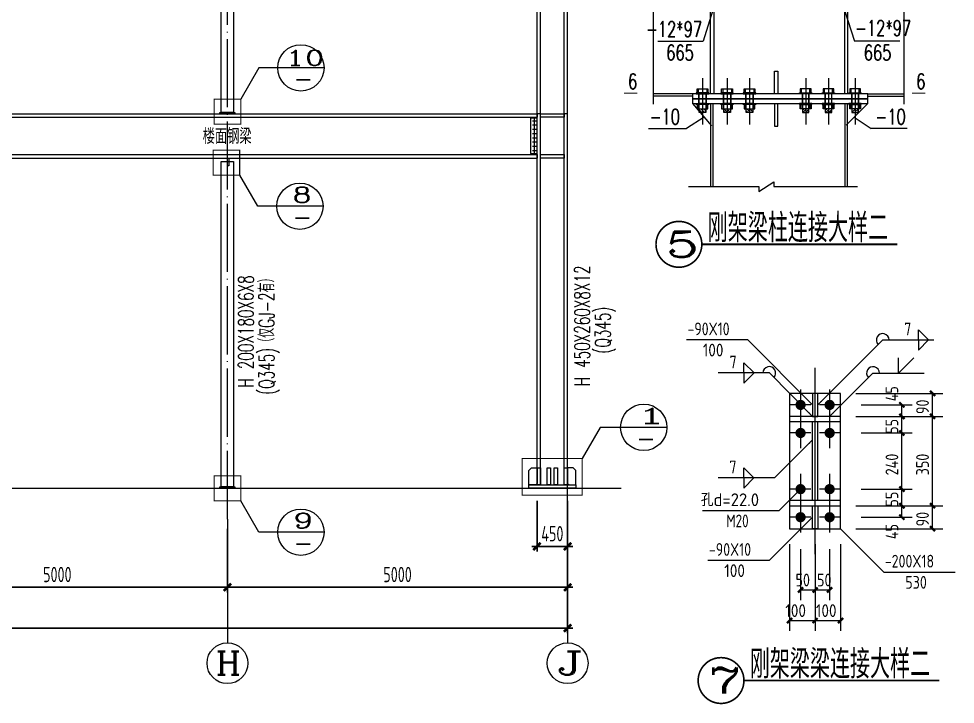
# Model space of a CAD drawing. Header units: millimetres. Extents: x 19781 to 898973, y -947928 to -267362.
# Drawn here: x 505082 to 532611, y -478829 to -458687 of the extents above; entities that cross this region are included whole.
import ezdxf

# ---------------------------------------------------------------- set-up
doc = ezdxf.new("R2010")
doc.units = ezdxf.units.MM
doc.header["$LTSCALE"] = 100
doc.linetypes.add('DOTE', pattern=[2.42, 2, -0.2, 0.02, -0.2])
doc.layers.get('0').update_dxf_attribs({"lineweight": 18})
for name, color, linetype, lineweight in [('10', 7, 'Continuous', 18), ('1000', 2, 'Continuous', 18), ('11', 3, 'Continuous', 18), ('14', 2, 'Continuous', 18), ('2002', 2, 'Continuous', 18), ('AXIS', 3, 'Continuous', 18), ('AXIS_TEXT', 7, 'Continuous', 18), ('DIM', 3, 'Continuous', 18), ('DIM_IDEN', 3, 'Continuous', 18), ('DOTE', 1, 'DOTE', 18), ('PUB_TEXT', 7, 'Continuous', 18), ('TC', 151, 'Continuous', 18), ('TEXT', 7, 'Continuous', 18), ('卫浴', 7, 'Continuous', 18), ('尺寸标注', 253, 'Continuous', 18), ('标注', 4, 'Continuous', 18), ('焊缝标注', 253, 'Continuous', 18), ('编号标注', 253, 'Continuous', 18), ('螺栓孔标注', 253, 'Continuous', 18), ('钢板标注', 253, 'Continuous', 18)]:
    doc.layers.add(name, color=color, linetype=linetype, lineweight=lineweight)
doc.styles.add('7MMCN', font='simplex.shx', dxfattribs={"width": 0.7, "bigfont": 'hztxt.shx'})
doc.styles.add('_TCH_AXIS', font='complex.shx', dxfattribs={"bigfont": 'gbcbig.shx'})
doc.styles.add('_TCH_LABEL', font='complex.shx', dxfattribs={"bigfont": 'gbcbig.shx'})
doc.styles.add('COMPLEX', font='complex.shx', dxfattribs={"bigfont": 'gbcbig.shx'})
doc.styles.add('dim_font', font='simplex.shx', dxfattribs={"width": 0.8, "bigfont": 'gbcbig.shx'})
doc.styles.add('HZ1', font='txt.shx', dxfattribs={"bigfont": 'hztxt.shx'})
doc.styles.get("Standard").update_dxf_attribs({"font": 'tssdeng.shx', "bigfont": 'hztxt.shx'})
doc.styles.add('TSSD_REIN', font='tssdeng.shx', dxfattribs={"width": 0.7, "bigfont": 'hztxt.shx'})
doc.dimstyles.new('TSSD_100_100', dxfattribs={"dimtxt": 300, "dimasz": 100, "dimexe": 100, "dimexo": 250, "dimgap": 100, "dimtad": 1, "dimdec": 0, "dimzin": 0, "dimdsep": 46, "dimtxsty": 'TSSD_REIN', "dimblk": 'ARCHTICK', "dimcen": 0, "dimdle": 100, "dimclrt": 7, "dimadec": 0, "dimazin": 0, "dimtfac": 1, "dimtdec": 0, "dimtix": 1, "dimtmove": 2, "dimatfit": 3, "dimfxl": 1, "dimtolj": 1, "dimtzin": 0, "dimarcsym": 0})
pattern_1 = [(45, (0, 0), (-28.16884, 28.16884), [])]
pattern_2 = [(135, (0, 0), (-28.16884, -28.16884), [])]

# ---------------------------------------------------------------- blocks, each defined once
blk = doc.blocks.new('_AXISO')
blk.add_circle((0, 0), 0.5)
at = {"layer": 'AXIS_TEXT', "style": 'COMPLEX', "width": 1.04167}
blk.add_attdef('A', (-0.25, -0.28), '', height=0.56, dxfattribs=at)
blk = doc.blocks.new('_ArchTick_0')
at = {"color": 0, "linetype": 'ByBlock'}
blk.add_lwpolyline([(-0.71, -0.71, 0.5, 0.5, 0), (0.71, 0.71, 0.5, 0.5, 0)], format="xyseb", dxfattribs=at)
blk = doc.blocks.new('*X44')
at = {"layer": 'DIM', "color": 0, "lineweight": -2, "ltscale": 100, "transparency": 16777216}
for p, q in [((441217, -474873), (441217, -476742)), ((521217, -474873), (521217, -476742)), ((441067, -476592), (521367, -476592))]:
    blk.add_line(p, q, dxfattribs=at)
at = {"layer": 'DIM', "color": 0, "lineweight": -2, "ltscale": 100, "transparency": 16777216, "xscale": 150, "yscale": 150, "zscale": 150, "rotation": 180}
blk.add_blockref('_ArchTick_0', (441217, -476592), dxfattribs=at)
at = {"layer": 'DIM', "color": 0, "lineweight": -2, "ltscale": 100, "transparency": 16777216, "xscale": 150, "yscale": 150, "zscale": 150}
blk.add_blockref('_ArchTick_0', (521217, -476592), dxfattribs=at)
at = {"layer": 'DIM', "color": 7, "ltscale": 100, "transparency": 16777216, "insert": (481217, -476217), "char_height": 450, "width": 4230, "attachment_point": 5, "style": 'TSSD_REIN'}
blk.add_mtext('40000', dxfattribs=at)
blk = doc.blocks.new('_ARCHTICK')
at = {"color": 0, "linetype": 'ByBlock', "const_width": 0.5}
blk.add_lwpolyline([(-0.5, -0.5), (0.5, 0.5)], dxfattribs=at)
blk = doc.blocks.new('*X52')
at = {"layer": 'DIM', "color": 0, "lineweight": -2, "ltscale": 100, "transparency": 16777216}
for p, q in [((501217, -473673), (501217, -475542)), ((511217, -473673), (511217, -475542)), ((501067, -475392), (511367, -475392))]:
    blk.add_line(p, q, dxfattribs=at)
at = {"layer": 'DIM', "color": 0, "lineweight": -2, "ltscale": 100, "transparency": 16777216, "xscale": 150, "yscale": 150, "zscale": 150, "rotation": 180}
blk.add_blockref('_ArchTick_0', (501217, -475392), dxfattribs=at)
at = {"layer": 'DIM', "color": 0, "lineweight": -2, "ltscale": 100, "transparency": 16777216, "xscale": 150, "yscale": 150, "zscale": 150}
blk.add_blockref('_ArchTick_0', (511217, -475392), dxfattribs=at)
at = {"layer": 'DIM', "color": 7, "ltscale": 100, "transparency": 16777216, "insert": (506217, -475017), "char_height": 450, "width": 3330, "attachment_point": 5, "style": 'TSSD_REIN'}
blk.add_mtext('5000', dxfattribs=at)
blk = doc.blocks.new('*X53')
at = {"layer": 'DIM', "color": 0, "lineweight": -2, "ltscale": 100, "transparency": 16777216}
for p, q in [((511217, -473673), (511217, -475542)), ((521217, -473673), (521217, -475542)), ((511067, -475392), (521367, -475392))]:
    blk.add_line(p, q, dxfattribs=at)
at = {"layer": 'DIM', "color": 0, "lineweight": -2, "ltscale": 100, "transparency": 16777216, "xscale": 150, "yscale": 150, "zscale": 150, "rotation": 180}
blk.add_blockref('_ArchTick_0', (511217, -475392), dxfattribs=at)
at = {"layer": 'DIM', "color": 0, "lineweight": -2, "ltscale": 100, "transparency": 16777216, "xscale": 150, "yscale": 150, "zscale": 150}
blk.add_blockref('_ArchTick_0', (521217, -475392), dxfattribs=at)
at = {"layer": 'DIM', "color": 7, "ltscale": 100, "transparency": 16777216, "insert": (516217, -475017), "char_height": 450, "width": 3330, "attachment_point": 5, "style": 'TSSD_REIN'}
blk.add_mtext('5000', dxfattribs=at)
blk = doc.blocks.new('*X56')
at = {"layer": 'DIM', "color": 0, "lineweight": -2, "ltscale": 100, "transparency": 16777216}
for p, q in [((520317, -472855), (520317, -474342)), ((521217, -472855), (521217, -474342)), ((520317, -474192), (520167, -474192)), ((520317, -474192), (521217, -474192)), ((521217, -474192), (521367, -474192))]:
    blk.add_line(p, q, dxfattribs=at)
at = {"layer": 'DIM', "color": 0, "lineweight": -2, "ltscale": 100, "transparency": 16777216, "xscale": 150, "yscale": 150, "zscale": 150}
blk.add_blockref('_ArchTick_0', (520317, -474192), dxfattribs=at)
at = {"layer": 'DIM', "color": 0, "lineweight": -2, "ltscale": 100, "transparency": 16777216, "xscale": 150, "yscale": 150, "zscale": 150, "rotation": 180}
blk.add_blockref('_ArchTick_0', (521217, -474192), dxfattribs=at)
at = {"layer": 'DIM', "color": 7, "ltscale": 100, "transparency": 16777216, "insert": (520767, -473817), "char_height": 450, "width": 2430, "attachment_point": 5, "style": 'TSSD_REIN'}
blk.add_mtext('450', dxfattribs=at)
blk = doc.blocks.new('A$C7D1A2715')
at = {"layer": 'TC', "linetype": 'Continuous'}
h = blk.add_hatch(dxfattribs=at)
h.set_pattern_fill('ANSI31', color=3, style=0, pattern_type=0)
h.set_pattern_definition(pattern_2)
h.paths.add_polyline_path([(1478, 3122), (1478, 3072), (1501, 3049), (1542, 3049), (1542, 3122)], flags=0)
h.paths.add_polyline_path([(1542, 3122), (1542, 3049), (1582, 3049), (1605, 3072), (1605, 3122)], flags=0)
h = blk.add_hatch(dxfattribs=at)
h.set_pattern_fill('ANSI31', color=3, style=0, pattern_type=0)
h.set_pattern_definition(pattern_2)
h.paths.add_polyline_path([(1960, 3122), (1960, 3072), (1983, 3049), (2024, 3049), (2024, 3122)], flags=0)
h.paths.add_polyline_path([(2024, 3122), (2024, 3049), (2064, 3049), (2087, 3072), (2087, 3122)], flags=0)
h = blk.add_hatch(dxfattribs=at)
h.set_pattern_fill('ANSI31', color=3, style=0, pattern_type=0)
h.set_pattern_definition(pattern_2)
h.paths.add_polyline_path([(2400, 3122), (2400, 3072), (2423, 3049), (2463, 3049), (2463, 3122)], flags=0)
h.paths.add_polyline_path([(2463, 3122), (2463, 3049), (2504, 3049), (2527, 3072), (2527, 3122)], flags=0)
h = blk.add_hatch(dxfattribs=at)
h.set_pattern_fill('ANSI31', color=3, style=0, pattern_type=0)
h.set_pattern_definition(pattern_1)
h.paths.add_polyline_path([(3628, 3122), (3628, 3072), (3604, 3049), (3564, 3049), (3564, 3122)], flags=0)
h.paths.add_polyline_path([(3564, 3122), (3564, 3049), (3523, 3049), (3500, 3072), (3500, 3122)], flags=0)
h = blk.add_hatch(dxfattribs=at)
h.set_pattern_fill('ANSI31', color=3, style=0, pattern_type=0)
h.set_pattern_definition(pattern_1)
h.paths.add_polyline_path([(4073, 3122), (4073, 3072), (4050, 3049), (4009, 3049), (4009, 3122)], flags=0)
h.paths.add_polyline_path([(4009, 3122), (4009, 3049), (3969, 3049), (3946, 3072), (3946, 3122)], flags=0)
h = blk.add_hatch(dxfattribs=at)
h.set_pattern_fill('ANSI31', color=3, style=0, pattern_type=0)
h.set_pattern_definition(pattern_1)
h.paths.add_polyline_path([(4596, 3122), (4596, 3072), (4573, 3049), (4532, 3049), (4532, 3122)], flags=0)
h.paths.add_polyline_path([(4532, 3122), (4532, 3049), (4492, 3049), (4468, 3072), (4468, 3122)], flags=0)
for p, q in [((580, 5979), (3051, 6100)), ((5493, 5981), (3058, 6100)), ((580, 5925), (3051, 6046)), ((1700, 3411), (1700, 5980)), ((1767, 3411), (1767, 5983)), ((1767, 3411), (1767, 5983)), ((5493, 5928), (3058, 6046)), ((4328, 3412), (4328, 5984)), ((4328, 3412), (4328, 5984)), ((4388, 3412), (4388, 5981))]:
    blk.add_line(p, q)
at = {"color": 0, "linetype": 'Continuous'}
for p, q in [((1345, 3411), (580, 3411)), ((1345, 3365), (580, 3365)), ((4781, 3411), (5493, 3411)), ((4781, 3365), (5493, 3365)), ((1345, 3224), (1720, 2784)), ((4781, 3224), (4354, 2797))]:
    blk.add_line(p, q, dxfattribs=at)
at = {"color": 0}
for p, q in [((1699, 3224), (1699, 1595)), ((1746, 3224), (1746, 1595)), ((4328, 3224), (4328, 1595)), ((4375, 3224), (4375, 1595))]:
    blk.add_line(p, q, dxfattribs=at)
at = {"color": 0, "linetype": 'Continuous'}
for points in [[(1345, 3411), (1345, 3318), (4781, 3318), (4781, 3411)], [(1345, 3318), (1345, 3224), (4781, 3224), (4781, 3318)]]:
    blk.add_lwpolyline(points, close=True, dxfattribs=at)
at = {"layer": '1000'}
blk.add_lwpolyline([(1528, 465, 36.1, 36.1, 0), (5361, 465, 36.1, 36.1, 0)], format="xyseb", dxfattribs=at)
at = {"layer": 'AXIS'}
blk.add_lwpolyline([(1528, 465, 32.1, 32.1, 1), (630, 465, 32.1, 32.1, 1)], format="xyseb", close=True, dxfattribs=at)
at = {"layer": 'PUB_TEXT'}
for p, q in [((2955, 3855), (3019, 3855)), ((2955, 3411), (2955, 3855)), ((3019, 3855), (3019, 3411)), ((2955, 3224), (2955, 2781)), ((3019, 2781), (3019, 3224)), ((2955, 2781), (3019, 2781))]:
    blk.add_line(p, q, dxfattribs=at)
at = {"layer": 'TC', "color": 3}
for p, q in [((1542, 3718), (1542, 2813)), ((2024, 3718), (2024, 2813)), ((2463, 3718), (2463, 2813)), ((3564, 3718), (3564, 2813)), ((4009, 3718), (4009, 2813)), ((4532, 3718), (4532, 2813)), ((1478, 3072), (1501, 3049)), ((1605, 3072), (1582, 3049)), ((1960, 3072), (1983, 3049)), ((2087, 3072), (2064, 3049)), ((2400, 3072), (2423, 3049)), ((2527, 3072), (2504, 3049)), ((3500, 3072), (3523, 3049)), ((3628, 3072), (3604, 3049)), ((3946, 3072), (3969, 3049)), ((4073, 3072), (4050, 3049)), ((4468, 3072), (4492, 3049)), ((4596, 3072), (4573, 3049))]:
    blk.add_line(p, q, dxfattribs=at)
for points in [[(1648, 3513), (1648, 3431), (1435, 3431), (1435, 3513)], [(1628, 3513), (1628, 3431), (1464, 3431), (1464, 3513)], [(2130, 3513), (2130, 3431), (1917, 3431), (1917, 3513)], [(2110, 3513), (2110, 3431), (1946, 3431), (1946, 3513)], [(2570, 3513), (2570, 3431), (2357, 3431), (2357, 3513)], [(2550, 3513), (2550, 3431), (2386, 3431), (2386, 3513)], [(3457, 3513), (3457, 3431), (3671, 3431), (3671, 3513)], [(3478, 3513), (3478, 3431), (3642, 3431), (3642, 3513)], [(3903, 3513), (3903, 3431), (4116, 3431), (4116, 3513)], [(3923, 3513), (3923, 3431), (4087, 3431), (4087, 3513)], [(4426, 3513), (4426, 3431), (4639, 3431), (4639, 3513)], [(4446, 3513), (4446, 3431), (4610, 3431), (4610, 3513)], [(1664, 3411), (1664, 3431), (1420, 3431), (1420, 3411)], [(1612, 3411), (1612, 3224), (1472, 3224), (1472, 3411)], [(1478, 3049), (1478, 3411), (1605, 3411), (1605, 3049)], [(2145, 3411), (2145, 3431), (1902, 3431), (1902, 3411)], [(2094, 3411), (2094, 3224), (1953, 3224), (1953, 3411)], [(1960, 3049), (1960, 3411), (2087, 3411), (2087, 3049)], [(2585, 3411), (2585, 3431), (2341, 3431), (2341, 3411)], [(2533, 3411), (2533, 3224), (2393, 3224), (2393, 3411)], [(2400, 3049), (2400, 3411), (2527, 3411), (2527, 3049)], [(3442, 3411), (3442, 3431), (3686, 3431), (3686, 3411)], [(3494, 3411), (3494, 3224), (3634, 3224), (3634, 3411)], [(3628, 3049), (3628, 3411), (3500, 3411), (3500, 3049)], [(3887, 3411), (3887, 3431), (4131, 3431), (4131, 3411)], [(3939, 3411), (3939, 3224), (4079, 3224), (4079, 3411)], [(4073, 3049), (4073, 3411), (3946, 3411), (3946, 3049)], [(4410, 3411), (4410, 3431), (4654, 3431), (4654, 3411)], [(4462, 3411), (4462, 3224), (4602, 3224), (4602, 3411)], [(4596, 3049), (4596, 3411), (4468, 3411), (4468, 3049)], [(1664, 3224), (1664, 3205), (1420, 3205), (1420, 3224)], [(1648, 3122), (1648, 3205), (1435, 3205), (1435, 3122)], [(1628, 3122), (1628, 3205), (1464, 3205), (1464, 3122)], [(2145, 3224), (2145, 3205), (1902, 3205), (1902, 3224)], [(2130, 3122), (2130, 3205), (1917, 3205), (1917, 3122)], [(2110, 3122), (2110, 3205), (1946, 3205), (1946, 3122)], [(2585, 3224), (2585, 3205), (2341, 3205), (2341, 3224)], [(2570, 3122), (2570, 3205), (2357, 3205), (2357, 3122)], [(2550, 3122), (2550, 3205), (2386, 3205), (2386, 3122)], [(3442, 3224), (3442, 3205), (3686, 3205), (3686, 3224)], [(3457, 3122), (3457, 3205), (3671, 3205), (3671, 3122)], [(3478, 3122), (3478, 3205), (3642, 3205), (3642, 3122)], [(3887, 3224), (3887, 3205), (4131, 3205), (4131, 3224)], [(3903, 3122), (3903, 3205), (4116, 3205), (4116, 3122)], [(3923, 3122), (3923, 3205), (4087, 3205), (4087, 3122)], [(4410, 3224), (4410, 3205), (4654, 3205), (4654, 3224)], [(4426, 3122), (4426, 3205), (4639, 3205), (4639, 3122)], [(4446, 3122), (4446, 3205), (4610, 3205), (4610, 3122)]]:
    blk.add_lwpolyline(points, close=True, dxfattribs=at)
at = {"layer": '卫浴'}
for points in [[(0, 3428, 16.7, 16.7, 0), (264, 3428, 16.7, 16.7, 0)], [(5647, 3428, 16.7, 16.7, 0), (5911, 3428, 16.7, 16.7, 0)]]:
    blk.add_lwpolyline(points, format="xyseb", dxfattribs=at)
at = {"layer": '标注', "color": 0, "linetype": 'Continuous'}
for p, q in [((1747, 5051), (1554, 4446)), ((4327, 5051), (4520, 4446)), ((667, 4446), (1554, 4446)), ((5407, 4446), (4520, 4446)), ((1571, 2959), (1230, 2736)), ((4511, 2954), (4844, 2736)), ((484, 2736), (1230, 2736)), ((5554, 2736), (4844, 2736))]:
    blk.add_line(p, q, dxfattribs=at)
at = {"layer": '螺栓孔标注'}
for points in [[(580, 3208), (580, 5033), (677, 5033), (483, 5163), (580, 5163), (580, 6356)], [(5493, 3208), (5493, 5084), (5396, 5084), (5590, 5214), (5493, 5214), (5493, 6356)], [(1266, 1595), (2643, 1595), (2643, 1498), (2939, 1692), (2939, 1595), (4579, 1595)]]:
    blk.add_lwpolyline(points, dxfattribs=at)
at = {"layer": 'DIM', "style": '7MMCN', "width": 0.7}
blk.add_text('刚架梁柱连接大样二', height=561.2, dxfattribs=at).set_placement((1643, 506))
at = {"layer": 'PUB_TEXT', "color": 4, "linetype": 'DOTE', "style": '_TCH_LABEL', "width": 1.5}
blk.add_text('5', height=508, dxfattribs=at).set_placement((825, 211))
at = {"layer": 'TC', "color": 7, "style": 'dim_font', "width": 0.7}
for s, height, p in [('-12*97', 300.8, (432, 4530)), ('-12*97', 300.8, (4529, 4551)), ('665', 300.8, (830, 4070)), ('665', 300.8, (4702, 4070)), ('6', 301, (83, 3507)), ('6', 301, (5730, 3507)), ('-10', 300.8, (505, 2815)), ('-10', 300.8, (4929, 2815))]:
    blk.add_text(s, height=height, dxfattribs=at).set_placement(p)
blk = doc.blocks.new('A$C059D7CED')
at = {"layer": '焊缝标注'}
for points in [[(2571, 5864), (2653, 5924), (2631, 5945)], [(2471, 5639), (2411, 5720), (2390, 5699)], [(2806, 5639), (2888, 5699), (2866, 5720)], [(2471, 5177), (2390, 5117), (2411, 5096)]]:
    blk.add_hatch(color=256, dxfattribs=at).paths.add_polyline_path(points, flags=0)
at = {"layer": '10', "color": 253, "linetype": 'ByBlock'}
for p, q in [((2236, 6164), (2236, 5564)), ((2806, 6164), (2806, 5564)), ((2436, 5864), (2036, 5864)), ((3006, 5864), (2606, 5864)), ((2236, 5614), (2236, 5014)), ((2806, 5614), (2806, 5014)), ((2436, 5314), (2036, 5314)), ((3006, 5314), (2606, 5314)), ((2236, 4514), (2236, 3914)), ((2806, 4514), (2806, 3914)), ((2436, 4214), (2036, 4214)), ((3006, 4214), (2606, 4214)), ((2236, 3964), (2236, 3364)), ((2806, 3964), (2806, 3364)), ((2436, 3664), (2036, 3664)), ((3006, 3664), (2606, 3664))]:
    blk.add_line(p, q, dxfattribs=at)
at = {"layer": '10'}
for points in [[(2286, 5864, 100, 100, 1), (2186, 5864, 100, 100, 1)], [(2856, 5864, 100, 100, 1), (2756, 5864, 100, 100, 1)], [(2286, 5314, 100, 100, 1), (2186, 5314, 100, 100, 1)], [(2856, 5314, 100, 100, 1), (2756, 5314, 100, 100, 1)], [(2286, 4214, 100, 100, 1), (2186, 4214, 100, 100, 1)], [(2856, 4214, 100, 100, 1), (2756, 4214, 100, 100, 1)], [(2286, 3664, 100, 100, 1), (2186, 3664, 100, 100, 1)], [(2856, 3664, 100, 100, 1), (2756, 3664, 100, 100, 1)]]:
    blk.add_lwpolyline(points, format="xyseb", close=True, dxfattribs=at)
at = {"layer": '1000'}
for p, q in [((3021, 6089), (2021, 6089)), ((2021, 6089), (2021, 3439)), ((2571, 6089), (2471, 6089)), ((2471, 6089), (2471, 5639)), ((2571, 5639), (2571, 6089)), ((3021, 3439), (3021, 6089)), ((2471, 5639), (2571, 5639)), ((2471, 3889), (2571, 3889)), ((2471, 3439), (2471, 3889)), ((2571, 3889), (2571, 3439)), ((2021, 3439), (3021, 3439)), ((2571, 3439), (2471, 3439))]:
    blk.add_line(p, q, dxfattribs=at)
blk.add_lwpolyline([(1126, 465, 36.1, 36.1, 0), (4957, 465, 36.1, 36.1, 0)], format="xyseb", dxfattribs=at)
at = {"layer": 'AXIS'}
blk.add_lwpolyline([(1126, 465, 32.1, 32.1, 1), (229, 465, 32.1, 32.1, 1)], format="xyseb", close=True, dxfattribs=at)
at = {"layer": '尺寸标注', "color": 253, "linetype": 'ByBlock'}
for p, q in [((3321, 6089), (5021, 6089)), ((3421, 5864), (4421, 5864)), ((3321, 5639), (5021, 5639)), ((3321, 5639), (5021, 5639)), ((3421, 5639), (4421, 5639)), ((3421, 5639), (4421, 5639)), ((3421, 5314), (4421, 5314)), ((3421, 5314), (4421, 5314)), ((3421, 4214), (4421, 4214)), ((3421, 4214), (4421, 4214)), ((3321, 3889), (5021, 3889)), ((3321, 3889), (5021, 3889)), ((3421, 3889), (4421, 3889)), ((3421, 3889), (4421, 3889)), ((3421, 3664), (4421, 3664)), ((3321, 3439), (5021, 3439)), ((2021, 3139), (2021, 1439)), ((2521, 3139), (2521, 1439)), ((2521, 3139), (2521, 1439)), ((3021, 3139), (3021, 1439)), ((2236, 3039), (2236, 2039)), ((2521, 3039), (2521, 2039)), ((2521, 3039), (2521, 2039)), ((2806, 3039), (2806, 2039))]:
    blk.add_line(p, q, dxfattribs=at)
at = {"layer": '尺寸标注'}
for p, q in [((4821, 5639), (4821, 6089)), ((4221, 5639), (4221, 5864)), ((4221, 5314), (4221, 5639)), ((4821, 3889), (4821, 5639)), ((4221, 4214), (4221, 5314)), ((4221, 3889), (4221, 4214)), ((4221, 3664), (4221, 3889)), ((4821, 3439), (4821, 3889)), ((2236, 2239), (2521, 2239)), ((2521, 2239), (2806, 2239)), ((2021, 1639), (2521, 1639)), ((2521, 1639), (3021, 1639))]:
    blk.add_line(p, q, dxfattribs=at)
at = {"layer": '尺寸标注', "color": 3}
for p, q in [((3021, 5639), (2021, 5639)), ((2021, 5639), (2021, 5539)), ((2021, 5539), (3021, 5539)), ((2471, 3989), (2471, 5539)), ((2571, 3989), (2571, 5539)), ((3021, 5539), (3021, 5639)), ((3021, 3989), (2021, 3989)), ((2021, 3989), (2021, 3889)), ((2021, 3889), (3021, 3889)), ((3021, 3889), (3021, 3989))]:
    blk.add_line(p, q, dxfattribs=at)
at = {"layer": '尺寸标注'}
for points in [[(4771, 6139, 45, 45, 0), (4871, 6039, 45, 45, 0)], [(4171, 5914, 45, 45, 0), (4271, 5814, 45, 45, 0)], [(4171, 5689, 45, 45, 0), (4271, 5589, 45, 45, 0)], [(4171, 5689, 45, 45, 0), (4271, 5589, 45, 45, 0)], [(4771, 5689, 45, 45, 0), (4871, 5589, 45, 45, 0)], [(4771, 5689, 45, 45, 0), (4871, 5589, 45, 45, 0)], [(4171, 5364, 45, 45, 0), (4271, 5264, 45, 45, 0)], [(4171, 5364, 45, 45, 0), (4271, 5264, 45, 45, 0)], [(4171, 4264, 45, 45, 0), (4271, 4164, 45, 45, 0)], [(4171, 4264, 45, 45, 0), (4271, 4164, 45, 45, 0)], [(4171, 3939, 45, 45, 0), (4271, 3839, 45, 45, 0)], [(4171, 3939, 45, 45, 0), (4271, 3839, 45, 45, 0)], [(4771, 3939, 45, 45, 0), (4871, 3839, 45, 45, 0)], [(4771, 3939, 45, 45, 0), (4871, 3839, 45, 45, 0)], [(4171, 3714, 45, 45, 0), (4271, 3614, 45, 45, 0)], [(4771, 3489, 45, 45, 0), (4871, 3389, 45, 45, 0)], [(2186, 2189, 45, 45, 0), (2286, 2289, 45, 45, 0)], [(2471, 2189, 45, 45, 0), (2571, 2289, 45, 45, 0)], [(2471, 2189, 45, 45, 0), (2571, 2289, 45, 45, 0)], [(2756, 2189, 45, 45, 0), (2856, 2289, 45, 45, 0)], [(1971, 1589, 45, 45, 0), (2071, 1689, 45, 45, 0)], [(2471, 1589, 45, 45, 0), (2571, 1689, 45, 45, 0)], [(2471, 1589, 45, 45, 0), (2571, 1689, 45, 45, 0)], [(2971, 1589, 45, 45, 0), (3071, 1689, 45, 45, 0)]]:
    blk.add_lwpolyline(points, format="xyseb", dxfattribs=at)
at = {"layer": '焊缝标注', "color": 253, "linetype": 'ByBlock'}
for p, q in [((4545, 7336), (4745, 7136)), ((4545, 7136), (4545, 7336)), ((3845, 7136), (4845, 7136)), ((4545, 6936), (4745, 7136)), ((4545, 7136), (4545, 6936)), ((1324, 6489), (1124, 6689)), ((1124, 6489), (1124, 6689)), ((4155, 6487), (4155, 6787)), ((4155, 6487), (4455, 6787)), ((1624, 6489), (624, 6489)), ((1324, 6489), (1124, 6289)), ((1124, 6489), (1124, 6289)), ((3655, 6487), (4655, 6487)), ((1321, 4434), (1121, 4634)), ((1121, 4434), (1121, 4634)), ((1725, 4434), (621, 4434)), ((1321, 4434), (1121, 4234)), ((1121, 4434), (1121, 4234))]:
    blk.add_line(p, q, dxfattribs=at)
at = {"layer": '焊缝标注'}
for p, q in [((2571, 5864), (3845, 7136)), ((2471, 5639), (1624, 6489)), ((2806, 5639), (3655, 6487)), ((2471, 5177), (1725, 4434))]:
    blk.add_line(p, q, dxfattribs=at)
for centre, start, end in [((3845, 7136), 0, 224.9772), ((1624, 6489), 314.9315, 180), ((3655, 6487), 0, 224.9772)]:
    blk.add_arc(centre, 125, start, end, dxfattribs=at)
at = {"layer": '编号标注', "color": 7, "linetype": 'ByBlock'}
blk.add_line((2521, 2939), (2521, 6589), dxfattribs=at)
at = {"layer": '螺栓孔标注', "color": 253, "linetype": 'ByBlock'}
for p, q in [((2236, 4214), (1811, 3791)), ((1811, 3791), (311, 3791))]:
    blk.add_line(p, q, dxfattribs=at)
at = {"layer": '螺栓孔标注'}
blk.add_lwpolyline([(2241, 4214, 10, 10, 1), (2231, 4214, 10, 10, 1)], format="xyseb", close=True, dxfattribs=at)
at = {"layer": '钢板标注', "color": 253, "linetype": 'ByBlock'}
for p, q in [((1200, 7138), (0, 7138)), ((2471, 5864), (1200, 7138)), ((2471, 3664), (1621, 2817)), ((3021, 3439), (3867, 2588)), ((1621, 2817), (421, 2817)), ((3867, 2588), (5267, 2588))]:
    blk.add_line(p, q, dxfattribs=at)
at = {"layer": '钢板标注'}
for points in [[(2476, 5864, 10, 10, 1), (2466, 5864, 10, 10, 1)], [(2476, 3664, 10, 10, 1), (2466, 3664, 10, 10, 1)], [(3026, 3439, 10, 10, 1), (3016, 3439, 10, 10, 1)]]:
    blk.add_lwpolyline(points, format="xyseb", close=True, dxfattribs=at)
at = {"layer": 'DIM', "style": '7MMCN', "width": 0.7}
blk.add_text('刚架梁梁连接大样二', height=560.9, dxfattribs=at).set_placement((1241, 505))
at = {"layer": 'PUB_TEXT', "color": 4, "linetype": 'DOTE', "style": '_TCH_LABEL', "width": 1.5}
blk.add_text('7', height=508, dxfattribs=at).set_placement((424, 211))
at = {"layer": '尺寸标注', "width": 0.84}
for s, p in [('45', (4151, 5934)), ('90', (4751, 5684)), ('55', (4151, 5297)), ('240', (4151, 4484)), ('350', (4751, 4484)), ('55', (4151, 3872)), ('90', (4751, 3484)), ('45', (4151, 3234))]:
    blk.add_text(s, height=250, rotation=90, dxfattribs=at).set_placement(p)
at = {"layer": '尺寸标注'}
for s, width, p in [('50', 0.839998, (2137, 2309)), ('50', 0.839998, (2559, 2309)), ('100', 0.907199, (1937, 1709)), ('100', 0.907199, (2536, 1709))]:
    blk.add_text(s, height=250, dxfattribs=dict(at, width=width)).set_placement(p)
at = {"layer": '焊缝标注', "width": 0.839996}
for p in [(4265, 7226), (844, 6579), (841, 4524)]:
    blk.add_text('7', height=250, dxfattribs=at).set_placement(p)
at = {"layer": '螺栓孔标注'}
for s, width, p in [('孔d=22.0', 0.995077, (281, 3881)), ('M20', 0.782068, (781, 3466))]:
    blk.add_text(s, height=250, dxfattribs=dict(at, width=width)).set_placement(p)
at = {"layer": '钢板标注'}
for s, width, p in [('-90X10', 0.825517, (20, 7228)), ('100', 0.907199, (320, 6813)), ('-90X10', 0.825517, (441, 2907)), ('-200X18', 0.827649, (3887, 2678)), ('100', 0.907199, (741, 2492)), ('530', 0.840004, (4287, 2263))]:
    blk.add_text(s, height=250, dxfattribs=dict(at, width=width)).set_placement(p)

msp = doc.modelspace()

# ---------------------------------------------------------------- hatches: boundary and pattern name
at = {"layer": '10'}
for points in [[(520237.21, -461660.18), (520210.96, -461694.31), (520237.21, -461728.43), (520263.46, -461694.31)], [(520237.21, -461784.53), (520210.96, -461818.66), (520237.21, -461852.78), (520263.46, -461818.66)], [(520237.21, -461908.88), (520210.96, -461943.01), (520237.21, -461977.13), (520263.46, -461943.01)], [(520237.21, -462033.23), (520210.96, -462067.35), (520237.21, -462101.48), (520263.46, -462067.35)], [(520237.21, -462157.58), (520210.96, -462191.7), (520237.21, -462225.83), (520263.46, -462191.7)], [(520237.21, -462281.92), (520210.96, -462316.05), (520237.21, -462350.17), (520263.46, -462316.05)], [(520237.21, -462406.27), (520210.96, -462440.4), (520237.21, -462474.52), (520263.46, -462440.4)], [(520237.21, -462530.62), (520210.96, -462564.74), (520237.21, -462598.87), (520263.46, -462564.74)]]:
    msp.add_hatch(color=256, dxfattribs=at).paths.add_polyline_path(points, flags=0)

# ---------------------------------------------------------------- linework, layer by layer
at = {"layer": '10', "color": 253, "linetype": 'ByBlock'}
for p, q in [((520237.21, -461615.56), (520237.21, -461773.06)), ((520289.71, -461694.31), (520184.71, -461694.31)), ((520289.71, -461818.66), (520184.71, -461818.66)), ((520237.21, -461739.91), (520237.21, -461897.41)), ((520237.21, -461864.26), (520237.21, -462021.76)), ((520289.71, -461943.01), (520184.71, -461943.01)), ((520289.71, -462067.35), (520184.71, -462067.35)), ((520289.71, -462191.7), (520184.71, -462191.7)), ((520237.21, -461988.6), (520237.21, -462146.1)), ((520237.21, -462112.95), (520237.21, -462270.45)), ((520289.71, -462316.05), (520184.71, -462316.05)), ((520289.71, -462440.4), (520184.71, -462440.4)), ((520237.21, -462237.3), (520237.21, -462394.8)), ((520237.21, -462361.65), (520237.21, -462519.15)), ((520289.71, -462564.74), (520184.71, -462564.74)), ((520237.21, -462486), (520237.21, -462643.49))]:
    msp.add_line(p, q, dxfattribs=at)
at = {"layer": '11'}
for p, q in [((521117.21, -461479.53), (521117.21, -448571.85)), ((521217.21, -461479.53), (521217.21, -448579.86)), ((520317.21, -461479.53), (520317.21, -450055.41)), ((520417.21, -461479.53), (520417.21, -450055.41)), ((501567.21, -461479.53), (520317.21, -461479.53)), ((501567.21, -461579.53), (520317.21, -461579.53)), ((520317.21, -472379.53), (520317.21, -461479.53)), ((520417.21, -461479.53), (520317.21, -461479.53)), ((520317.21, -461479.53), (520317.21, -461579.53)), ((520417.21, -472379.53), (520417.21, -461479.53)), ((521117.21, -472379.53), (521117.21, -461479.53)), ((521217.21, -461479.53), (521117.21, -461479.53)), ((521217.21, -472379.53), (521217.21, -461479.53)), ((501567.21, -462679.53), (520317.21, -462679.53)), ((520317.21, -462679.53), (520317.21, -462779.53)), ((501567.21, -462779.53), (520317.21, -462779.53))]:
    msp.add_line(p, q, dxfattribs=at)
for points in [[(511037.21, -448641.53), (511397.21, -448641.53), (511397.21, -461439.53), (511037.21, -461439.53)], [(510997.21, -461439.53), (511437.21, -461439.53), (511437.21, -461479.53), (510997.21, -461479.53)], [(511037.21, -462879.53), (511397.21, -462879.53), (511397.21, -472439.53), (511037.21, -472439.53)], [(511257.21, -462779.53), (511257.21, -463013.53), (511217.21, -463013.53), (511217.21, -462779.53)], [(510997.21, -472439.53), (511437.21, -472439.53), (511437.21, -472479.53), (510997.21, -472479.53)]]:
    msp.add_lwpolyline(points, close=True, dxfattribs=at)
at = {"layer": '14'}
for p, q in [((520317.21, -461609.53), (520127.21, -461609.53)), ((520127.21, -461609.53), (520127.21, -462649.53)), ((520317.21, -462649.53), (520317.21, -461609.53)), ((520417.21, -461479.53), (521117.21, -461479.53)), ((520417.21, -461579.53), (520417.21, -461479.53)), ((521117.21, -461579.53), (520417.21, -461579.53)), ((521117.21, -461479.53), (521117.21, -461579.53)), ((520127.21, -462649.53), (520317.21, -462649.53)), ((520417.21, -462679.53), (521117.21, -462679.53)), ((520417.21, -462779.53), (520417.21, -462679.53)), ((521117.21, -462679.53), (521117.21, -462779.53)), ((521117.21, -462779.53), (520417.21, -462779.53)), ((520077.21, -471959.53), (520157.2, -471879.53)), ((520077.21, -472379.53), (520077.21, -471959.53)), ((520157.2, -471879.53), (520317.21, -471879.53)), ((520317.21, -471879.53), (520317.21, -472339.53)), ((520317.21, -472379.53), (520317.21, -471879.53)), ((520317.21, -471879.53), (520417.21, -471879.53)), ((520417.21, -471879.53), (520417.21, -472379.53)), ((520617.21, -472379.53), (520617.21, -471879.53)), ((520617.21, -471879.53), (520717.21, -471879.53)), ((520717.21, -471879.53), (520717.21, -472379.53)), ((520817.21, -472379.53), (520817.21, -471879.53)), ((520817.21, -471879.53), (520917.21, -471879.53)), ((520917.21, -471879.53), (520917.21, -472379.53)), ((521117.21, -472379.53), (521117.21, -471879.53)), ((521117.21, -471879.53), (521217.21, -471879.53)), ((521217.21, -471879.53), (521217.21, -472339.53)), ((521377.21, -471879.53), (521217.21, -471879.53)), ((521217.21, -471879.53), (521217.21, -472379.53)), ((521457.21, -471959.53), (521377.21, -471879.53)), ((521457.21, -472379.53), (521457.21, -471959.53)), ((520077.21, -472479.53), (520077.21, -472379.53)), ((520077.21, -472379.53), (521457.21, -472379.53)), ((520277.21, -472379.53), (520077.21, -472379.53)), ((520317.21, -472339.53), (520277.21, -472379.53)), ((520417.21, -472379.53), (520317.21, -472379.53)), ((520717.21, -472379.53), (520617.21, -472379.53)), ((520917.21, -472379.53), (520817.21, -472379.53)), ((521217.21, -472379.53), (521117.21, -472379.53)), ((521217.21, -472339.53), (521257.21, -472379.53)), ((521257.21, -472379.53), (521457.21, -472379.53)), ((521457.21, -472379.53), (521457.21, -472479.53)), ((521457.21, -472479.53), (520077.21, -472479.53))]:
    msp.add_line(p, q, dxfattribs=at)
at = {"layer": '2002', "ltscale": 100}
msp.add_line((440467.21, -472479.53), (522786.21, -472479.53), dxfattribs=at)
at = {"layer": 'AXIS'}
for p, q in [((511217.21, -473387.53), (511217.21, -477022.53)), ((521217.21, -473387.53), (521217.21, -477022.53))]:
    msp.add_line(p, q, dxfattribs=at)
at = {"layer": 'DIM_IDEN'}
for p, q in [((512138.93, -460130.75), (511607.69, -461049.84)), ((514058.78, -460130.75), (512138.93, -460130.75)), ((512107.93, -464197.61), (511576.69, -463278.53)), ((514027.78, -464197.61), (512107.93, -464197.61)), ((522175.93, -470692.75), (521644.69, -471611.84)), ((524133.78, -470692.75), (522175.93, -470692.75)), ((512138.93, -473773.61), (511607.69, -472854.53)), ((514058.78, -473773.61), (512138.93, -473773.61))]:
    msp.add_line(p, q, dxfattribs=at)
for centre in [(513377.87, -460130.75), (513346.87, -464197.61), (523452.87, -470692.75), (513377.87, -473773.61)]:
    msp.add_circle(centre, 680.91, dxfattribs=at)
at = {"layer": 'DOTE', "linetype": 'DOTE', "ltscale": 10}
for p, q in [((511217.21, -473387.53), (511217.21, -446879.53)), ((521217.21, -473387.53), (521217.21, -448479.53))]:
    msp.add_line(p, q, dxfattribs=at)
at = {"layer": 'PUB_TEXT'}
for points in [[(511607.69, -461782.53, 30, 30, 0), (510828.21, -461782.53, 30, 30, 0), (510828.21, -461049.84, 30, 30, 0), (511607.69, -461049.84, 30, 30, 0)], [(511576.69, -463278.53, 30, 30, 0), (510797.21, -463278.53, 30, 30, 0), (510797.21, -462545.84, 30, 30, 0), (511576.69, -462545.84, 30, 30, 0)], [(521644.69, -472686.53, 30, 30, 0), (519879.21, -472686.53, 30, 30, 0), (519879.21, -471611.84, 30, 30, 0), (521644.69, -471611.84, 30, 30, 0)], [(511607.69, -472854.53, 30, 30, 0), (510828.21, -472854.53, 30, 30, 0), (510828.21, -472121.84, 30, 30, 0), (511607.69, -472121.84, 30, 30, 0)]]:
    msp.add_lwpolyline(points, format="xyseb", close=True, dxfattribs=at)

# ---------------------------------------------------------------- block references
at = {"layer": '10', "ltscale": 100, "xscale": 1.5, "yscale": 1.5, "zscale": 1.5}
for name, p in [('A$C7D1A2715', (522868.71, -466013)), ('A$C059D7CED', (524709.71, -478829))]:
    msp.add_blockref(name, p, dxfattribs=at)
at = {"layer": 'AXIS'}
ref = msp.add_blockref('_AXISO', (511217.21, -477622.53), dxfattribs=dict(at, xscale=1200, yscale=1200, zscale=1200))
ref.add_attrib('A', 'H', (510877.8, -477961.94), dxfattribs={"layer": 'AXIS_TEXT', "height": 678.82, "style": '_TCH_AXIS', "width": 1.05})
ref = msp.add_blockref('_AXISO', (521217.21, -477622.53), dxfattribs=dict(at, xscale=1200, yscale=1200, zscale=1200))
ref.add_attrib('A', 'J', (520877.8, -477961.94), dxfattribs={"layer": 'AXIS_TEXT', "height": 678.82, "style": '_TCH_AXIS', "width": 1.90909})

# ---------------------------------------------------------------- texts
at = {"style": 'HZ1', "width": 0.65}
for s, p in [('(Q345)（仅GJ-2有）', (512592.76, -469732.95)), ('(Q345)', (522473.76, -468523.95))]:
    msp.add_text(s, height=450, rotation=90, dxfattribs=at).set_placement(p)
at = {"char_height": 450, "attachment_point": 7, "rotation": 90, "style": 'HZ1'}
for s, insert, width in [('{\\W0.65;H 450X260X8X12}', (521866.71, -469482.03), 4230.8036), ('{\\W0.65;H 200X180X6X8}', (511985.71, -469520.03), 3948.75)]:
    msp.add_mtext(s, dxfattribs=dict(at, insert=insert, width=width))
at = {"layer": 'PUB_TEXT', "style": '_TCH_LABEL'}
for s, width, p in [('10', 1.5, (512917.41, -460059.44)), ('-', 1.16667, (513154.41, -460675.49)), ('8', 1.5, (513123.41, -464083.3)), ('-', 1.16667, (513123.41, -464742.35)), ('1', 2.33333, (523229.41, -470578.44)), ('-', 1.16667, (523229.41, -471237.49)), ('9', 1.5, (513154.41, -473659.3)), ('-', 1.16667, (513154.41, -474318.35))]:
    msp.add_text(s, height=446.93, dxfattribs=dict(at, width=width)).set_placement(p)
at = {"layer": 'TEXT', "lineweight": 5, "style": 'TSSD_REIN', "width": 0.8}
msp.add_text('楼面钢梁', height=450, dxfattribs=at).set_placement((510488.63, -462364.79))

# ---------------------------------------------------------------- dimensions: what is measured, and where the dimension line sits
at = {"layer": 'DIM', "ltscale": 100}
for base, p1, p2, text, picture, middle in [((521217.21, -474191.83), (520317.21, -472479.53), (521217.21, -472479.53), '450', '*X56', (520767.21, -473816.83)), ((521217.21, -475391.83), (511217.21, -473297.53), (521217.21, -473297.53), '5000', '*X53', (516217.21, -475016.83)), ((521217.21, -476591.83), (441217.21, -474497.53), (521217.21, -474497.53), '40000', '*X44', (481217.21, -476216.83))]:
    dim = msp.add_linear_dim(base=base, p1=p1, p2=p2, text=text, dimstyle='TSSD_100_100', override={"dimscale": 1.5, "dimsah": 1}, dxfattribs=at)
    dim.commit()
    dim.dimension.update_dxf_attribs({"geometry": picture, "text_midpoint": middle})
dim = msp.add_linear_dim(base=(511217.21, -475391.83), p1=(501217.21, -473297.53), p2=(511217.21, -473297.53), angle=0, text='5000', dimstyle='TSSD_100_100', override={"dimscale": 1.5, "dimsah": 1}, dxfattribs=at)
dim.commit()
dim.dimension.update_dxf_attribs({"geometry": '*X52', "text_midpoint": (506217.21, -475016.83)})

doc.saveas('drawing.dxf')
